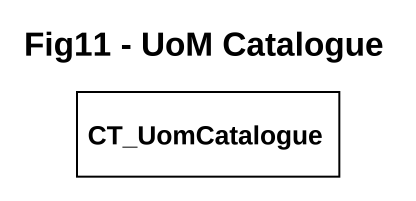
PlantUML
@startuml
title Fig11 - UoM Catalogue
hide circle
hide empty members
class CT_UomCatalogue
@enduml
